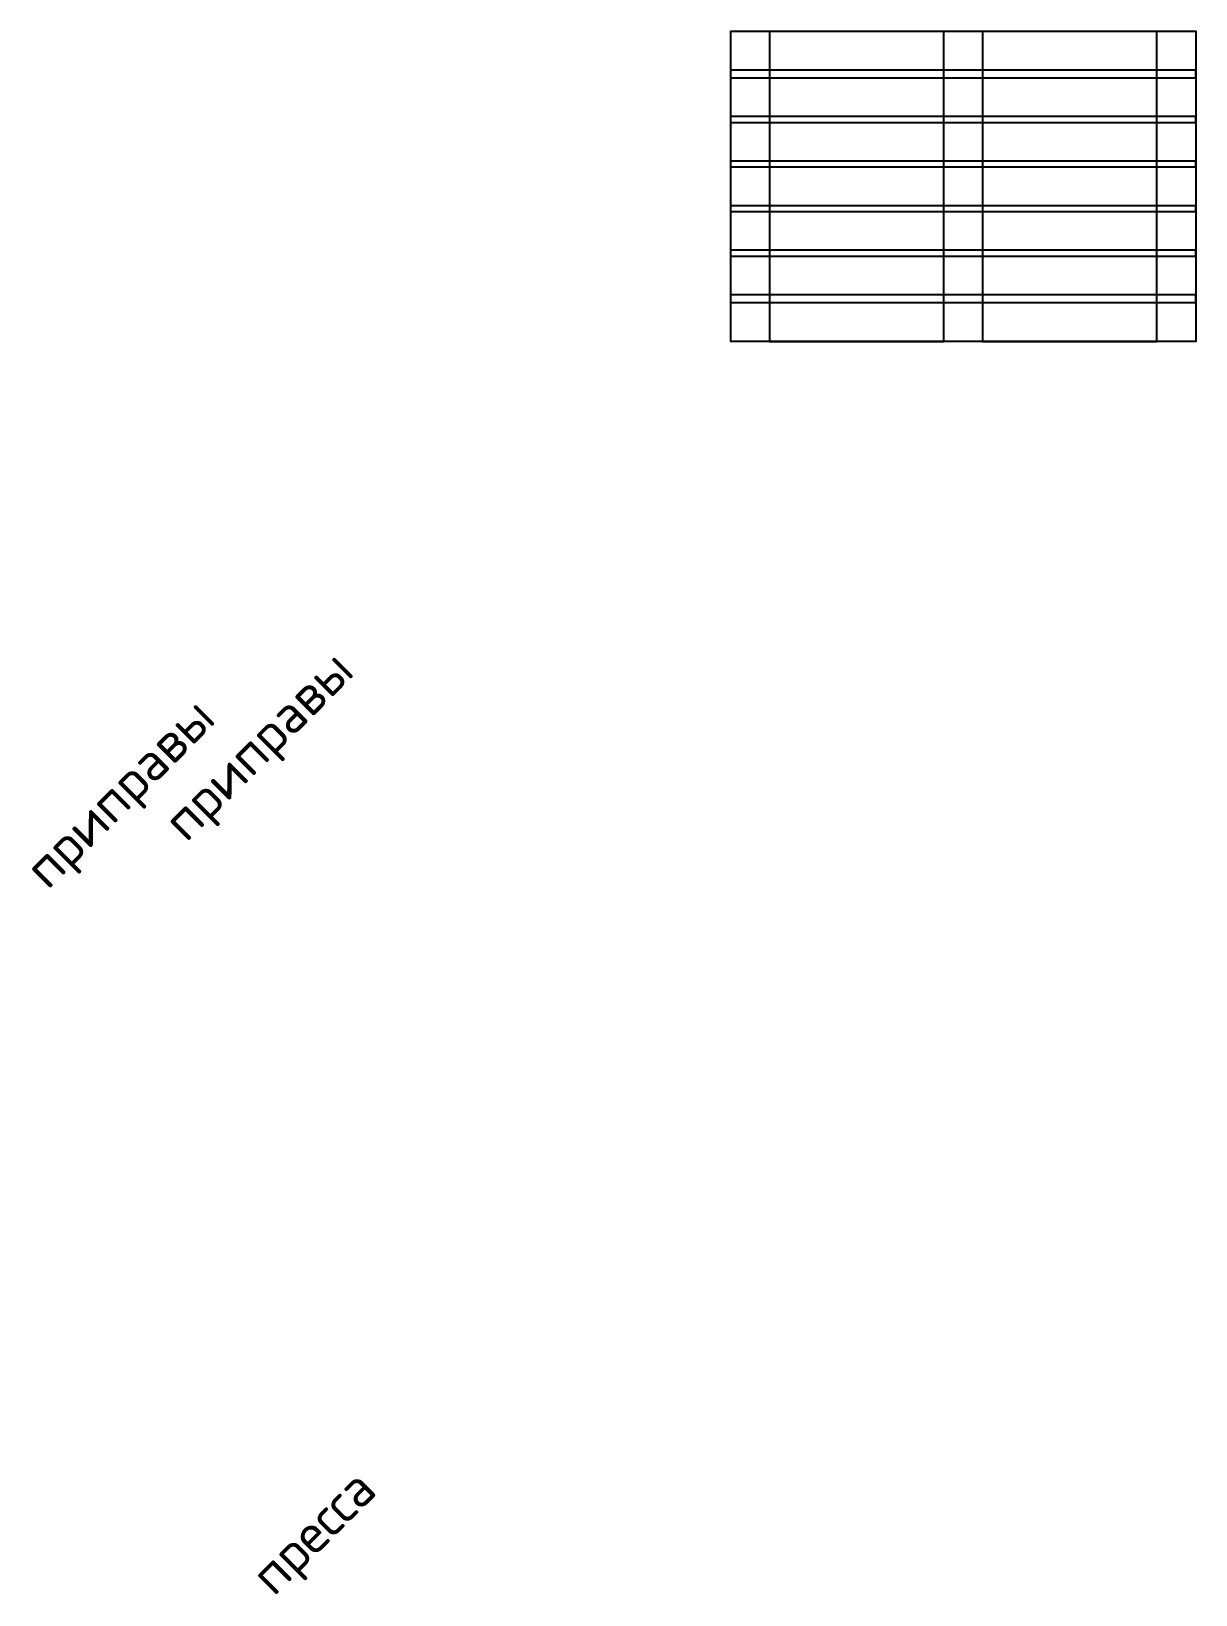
# Model space of a CAD drawing. Extents: x -150237 to 313168, y -187365 to 36962.
# Drawn here: x -110983 to -107978, y -8390 to -4356 of the extents above; entities that cross this region are included whole.
import ezdxf

# ---------------------------------------------------------------- set-up
doc = ezdxf.new("R2010")
doc.units = 0
doc.header["$LTSCALE"] = 50
doc.layers.add('оборудованиеOLD', color=90, linetype='CONTINUOUS')
doc.styles.get("Standard").update_dxf_attribs({"font": 'isocpeur.ttf'})

msp = doc.modelspace()

# ---------------------------------------------------------------- linework, layer by layer
at = {"layer": 'оборудованиеOLD', "color": 30}
msp.add_lwpolyline([(-109177.8, -5156.2), (-109177.8, -4356.2), (-107977.8, -4356.2), (-107977.8, -5156.2), (-109177.8, -5156.2), (-109177.8, -5056.2), (-107977.8, -5056.2), (-107977.8, -5036.2), (-109177.8, -5036.2), (-109177.8, -4936.2), (-107977.8, -4936.2), (-107977.8, -4921.2), (-109177.8, -4921.2), (-109177.8, -4821.2), (-107977.8, -4821.2), (-107977.8, -4806.2), (-109177.8, -4806.2), (-109177.8, -4706.2), (-107977.8, -4706.2), (-107977.8, -4691.2), (-109177.8, -4691.2), (-109177.8, -4591.2), (-107977.8, -4591.2), (-107977.8, -4576.2), (-109177.8, -4576.2), (-109177.8, -4476.2), (-107977.8, -4476.2), (-107977.8, -4456.2), (-109177.8, -4456.2), (-109177.8, -4356.2), (-109077.8, -4356.2), (-109077.8, -5156.2), (-108627.8, -5156.2), (-108627.8, -4356.2), (-108527.8, -4356.2), (-108527.8, -5156.2), (-108077.8, -5156.2), (-108077.8, -4356.2)], dxfattribs=at)

# ---------------------------------------------------------------- texts
at = {"layer": 'оборудованиеOLD', "color": 1, "char_height": 100, "width": 745.953, "attachment_point": 5, "rotation": 45}
for s, insert in [('приправы', (-110388.9, -6206.7)), ('приправы', (-110746.4, -6329.2)), ('пресса', (-110247, -8236.2))]:
    msp.add_mtext(s, dxfattribs=dict(at, insert=insert))

doc.saveas('drawing.dxf')
